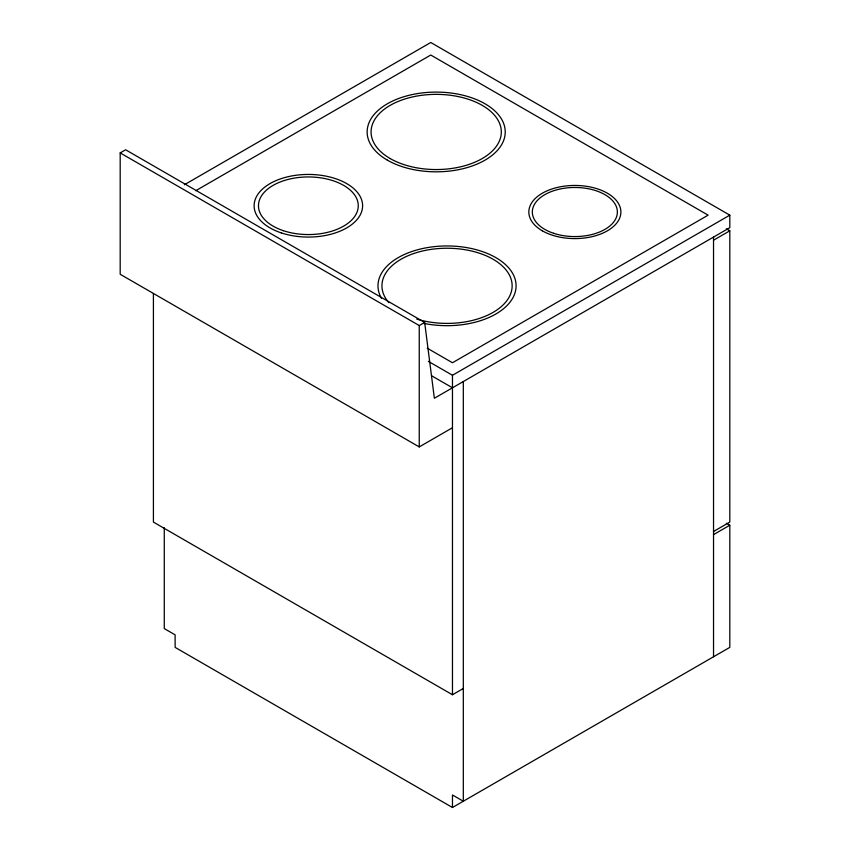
<?xml version="1.0" encoding="UTF-8"?>
<svg xmlns="http://www.w3.org/2000/svg" width="850" height="850" viewBox="0 0 850 850"><rect width="100%" height="100%" fill="white"/><g stroke="black" fill="none" stroke-linecap="round" stroke-linejoin="round"><path stroke-width="1.27" d="M452.466 427.741L419.241 446.919L120.19 274.274L120.19 152.904L125.619 149.77L424.66 322.426L434.361 398.257L729.81 227.683L729.81 215.156L430.759 42.5L184.365 184.758M195.755 190.708L430.759 55.027L708.114 215.156L452.466 362.748L427.252 348.192M120.19 152.904L419.241 325.55L424.66 322.426M428.304 361.335L452.466 375.275L729.81 215.156M713.532 240.21L729.81 230.817L729.81 522.091L713.532 531.494M713.532 534.618L729.81 525.226L729.81 647.371L452.466 807.5L175.121 647.381L175.121 634.844L164.273 628.586L164.273 527.765M153.414 293.42L153.414 522.091L452.466 694.747L463.314 688.479M726.357 228.82L729.81 230.817M726.357 523.239L729.81 525.226M431.757 375.849L452.466 387.802M713.532 237.076L713.532 656.774M463.314 381.544L463.314 801.231L452.466 794.973L452.466 807.5M452.466 375.275L452.466 694.747M419.241 325.55L419.241 446.919M381.491 298.35A69.052 39.865 0 0 1 440.204 246.149A69.052 39.865 0 0 1 515.578 290.647A69.052 39.865 0 0 1 423.874 323.372M388.875 302.696A65.099 37.581 0 0 1 437.357 248.657A65.099 37.581 0 0 1 511.233 292.071A65.099 37.581 0 0 1 416.776 319.09M390.15 158.536A65.11 37.591 0 0 0 499.088 141.684A65.11 37.591 0 0 0 419.337 95.646A65.11 37.591 0 0 0 390.15 158.536M387.366 160.151A69.052 39.865 0 0 0 502.881 142.279A69.052 39.865 0 0 0 418.317 93.457A69.052 39.865 0 0 0 387.366 160.151M283.422 230.701A49.895 28.804 0 0 0 358.264 205.753A49.895 28.804 0 0 0 283.422 180.806A49.895 28.804 0 0 0 283.422 230.701M542.311 230.807A46.028 26.573 0 0 0 619.321 218.896A46.028 26.573 0 0 0 562.944 186.352A46.028 26.573 0 0 0 542.311 230.807M553.605 233.282A42.511 24.544 0 0 0 617.376 212.022A42.511 24.544 0 0 0 553.605 190.761A42.511 24.544 0 0 0 553.605 233.282M281.244 232.879A54.251 31.323 0 0 0 362.61 205.753A54.251 31.323 0 0 0 281.244 178.627A54.251 31.323 0 0 0 281.244 232.879"/></g></svg>
